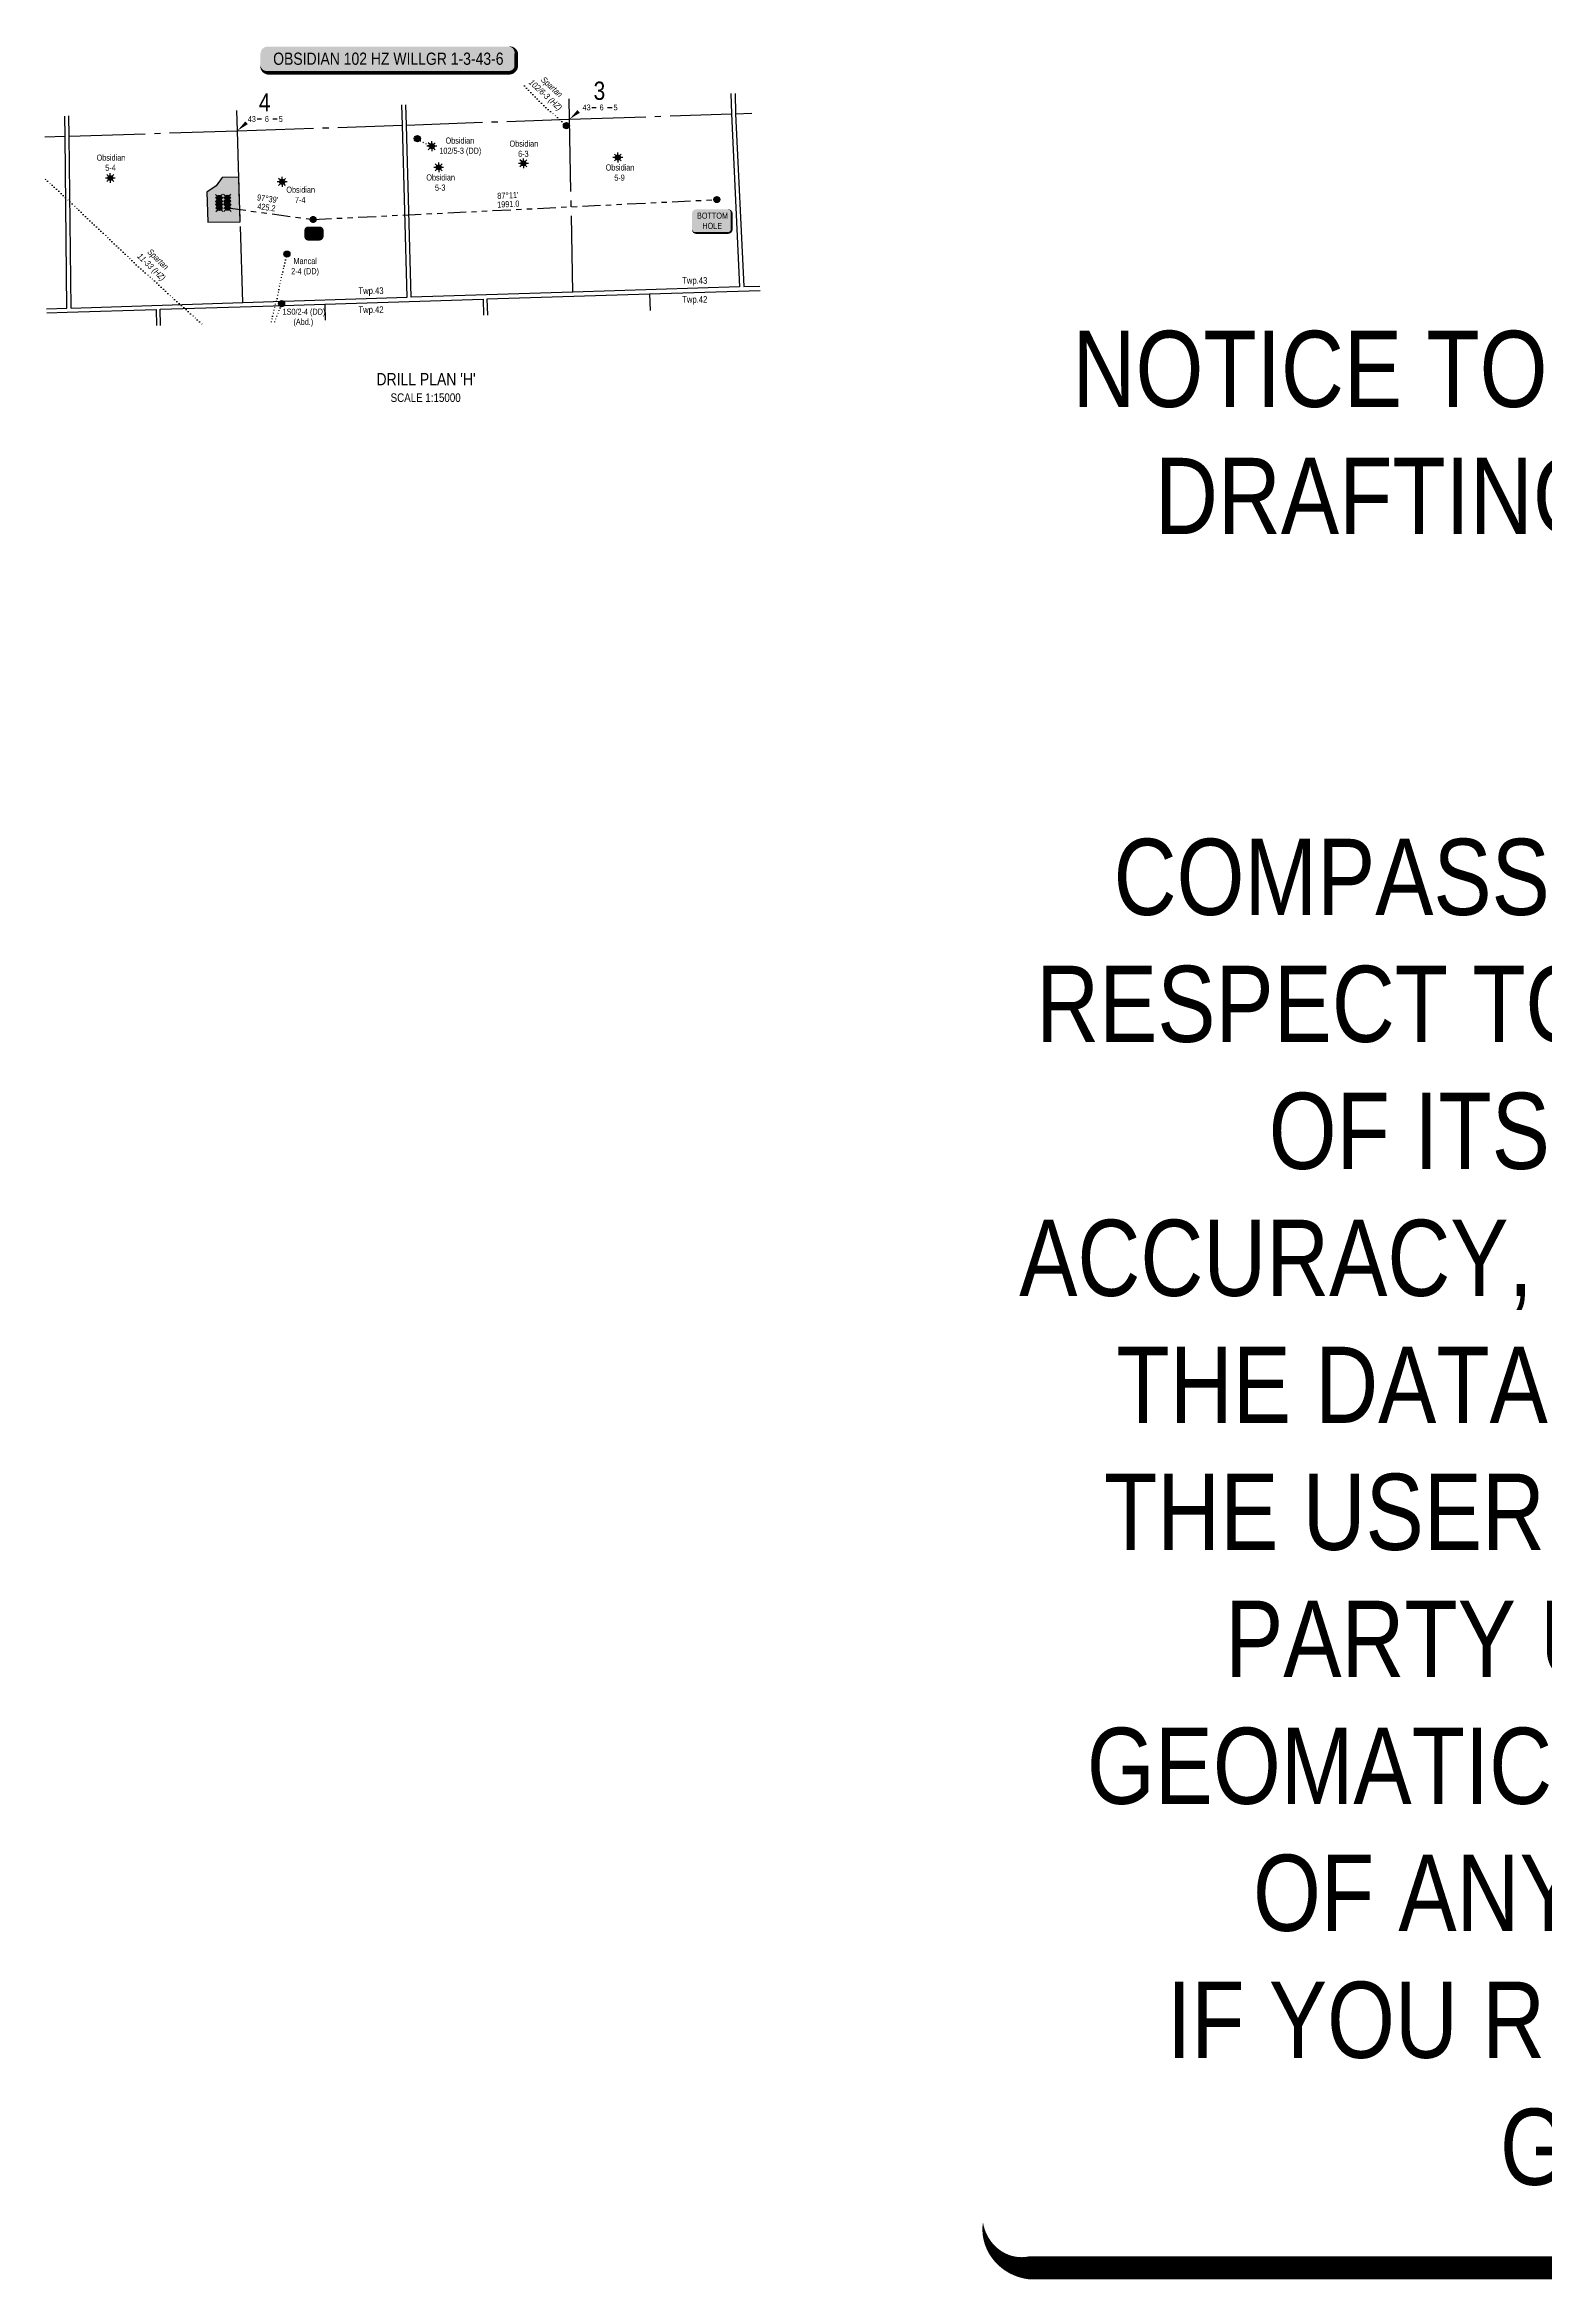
# Model space of a CAD drawing. Extents: x 640289 to 652763, y 5833822 to 5839625.
# Drawn here: x 642193 to 644657, y 5833822 to 5837489 of the extents above; entities that cross this region are included whole.
import ezdxf
from ezdxf.enums import TextEntityAlignment as Align

# ---------------------------------------------------------------- set-up
doc = ezdxf.new("R2010")
doc.units = 0
doc.header["$LTSCALE"] = 5
for name, pattern in [('foc-DOT', [1, 0.2, -0.8]), ('foc-DRILLPATH', [14.75, 6, -1.75, 1.75, -1.75, 1.75, -1.75]), ('foc-QUARTERLINE', [33, 25, -3, 2, -3])]:
    doc.linetypes.add(name, pattern=pattern)
for name, color, linetype in [('10', 1, 'Continuous'), ('9', 3, 'Continuous'), ('AS-DRILL-T', 8, 'Continuous'), ('CG-NOTES', 7, 'Continuous'), ('DETAIL-HZ-Existing', 8, 'foc-DOT'), ('DETAIL-T', 7, 'Continuous'), ('DRILL-T', 8, 'Continuous'), ('F-WS-S', 8, 'Continuous'), ('L-BD', 7, 'Continuous'), ('L-MON', 1, 'Continuous'), ('L-QSEC', 8, 'foc-QUARTERLINE'), ('L-SEC', 7, 'Continuous'), ('L-SECLBL', 7, 'Continuous'), ('P-PDRILLPATH', 12, 'foc-DRILLPATH'), ('P-PROPOSED', 10, 'Continuous'), ('P-PROPOSED-H', 21, 'Continuous')]:
    doc.layers.add(name, color=color, linetype=linetype)
doc.layers.add('DISCLAIMER', color=7, linetype='Continuous', plot=False)
doc.styles.add('100L', font='ARIALN.TTF', dxfattribs={"height": 11})
doc.styles.add('80', font='ARIALN.TTF', dxfattribs={"height": 10})
doc.styles.add('80CG', font='ARIALN.TTF', dxfattribs={"height": 10})
doc.styles.add('80L', font='ARIALN.TTF', dxfattribs={"height": 10})
doc.styles.add('SIMPLEX', font='ARIALN.TTF')
doc.styles.get("Standard").update_dxf_attribs({"font": 'ARIALN.TTF'})

# ---------------------------------------------------------------- blocks, each defined once
blk = doc.blocks.new('*U58')
h = blk.add_hatch(color=255)
edge = h.paths.add_edge_path()
edge.add_line((-99, -11.5), (99, -11.5))
edge.add_arc((99, -5.5), 6, 270, 360)
edge.add_line((105, -5.5), (105, 4))
edge.add_arc((99, 4), 6, 0, 90)
edge.add_line((99, 10), (-99, 10))
edge.add_arc((-99, 4), 6, 90, 180)
edge.add_line((-105, 4), (-105, -5.5))
edge.add_arc((-99, -5.5), 6, 180, 270)
at = {"color": 14, "flags": 128}
blk.add_lwpolyline([(-99, -11.5, 3, 3, 0), (99, -11.5, 3, 3, 0.414214), (105, -5.5, 3, 3, 0), (105, 4, 3, 0, 0.414214), (99, 10, 0, 0, 0), (-99, 10, 0, 0, 0.414214), (-105, 4, 0, 0, 0), (-105, -5.5, 0, 3, 0.414214)], format="xyseb", close=True, dxfattribs=at)
at = {"color": 14, "style": '80'}
blk.add_attdef('DRILL_001', (-16.4, -5), '', height=10, dxfattribs=at)
blk = doc.blocks.new('L-SECLBL')
at = {"layer": '9', "color": 7}
for p, q in [((-5.1, -27.8), (-12.3, -27.8)), ((20.7, -27.8), (13.5, -27.8))]:
    blk.add_line(p, q, dxfattribs=at)
at = {"layer": '10', "color": 2, "style": 'SIMPLEX'}
blk.add_attdef('SEC', text='', height=30, dxfattribs=at).set_placement((0, 0), align=Align.MIDDLE)
at = {"layer": '10', "color": 5, "style": '80L'}
blk.add_attdef('TWP', text='', height=9.5, dxfattribs=at).set_placement((-14.4, -27.4), align=Align.MIDDLE_RIGHT)
blk.add_attdef('RGE', text='', height=9.5, dxfattribs=at).set_placement((3.6, -27.4), align=Align.MIDDLE_CENTER)
blk.add_attdef('MER', text='', height=9.5, dxfattribs=at).set_placement((23.2, -27.4), align=Align.MIDDLE_LEFT)
blk = doc.blocks.new('WC')
at = {"layer": 'L-MON'}
h = blk.add_hatch(color=255, dxfattribs=at)
h.dxf.hatch_style = 1
edge = h.paths.add_edge_path()
edge.add_arc((0, 0), 0.9, 0, 360)
at = {"layer": 'L-MON', "color": 240, "flags": 128}
for points in [[(-0.62, 0.5), (-1.23, 1.12)], [(0.52, 0.61), (1.13, 1.21)], [(-1.18, -1.18), (-0.56, -0.57)], [(1.16, -1.18), (0.56, -0.57)]]:
    blk.add_lwpolyline(points, dxfattribs=at)
at = {"layer": 'L-MON', "color": 240}
for radius in [0.8, 0.373]:
    blk.add_circle((0, 0), radius, dxfattribs=at)
blk = doc.blocks.new('plbh')
at = {"layer": 'L-MON'}
h = blk.add_hatch(color=255, dxfattribs=at)
h.dxf.hatch_style = 1
edge = h.paths.add_edge_path()
edge.add_arc((0, 0), 1.16, 0, 360)
h = blk.add_hatch(color=256, dxfattribs=at)
h.dxf.hatch_style = 1
h.paths.add_polyline_path([(-0.96, 0, 1), (0.96, 0, 1)])
h.paths.add_polyline_path([(0.91, 0, -1), (-0.91, 0, -1)], flags=16)
h.paths.add_polyline_path([(0.45, 0, -1), (-0.45, 0, -1)], flags=0)
h = blk.add_hatch(color=256, dxfattribs=at)
h.dxf.hatch_style = 1
h.paths.add_polyline_path([(-0.45, 0, 1), (0.45, 0, 1)])
h.paths.add_polyline_path([(0.4, 0, -1), (-0.4, 0, -1)], flags=16)
at = {"layer": 'L-MON', "color": 240}
for radius in [0.96, 0.91, 0.45, 0.4]:
    blk.add_circle((0, 0), radius, dxfattribs=at)
blk = doc.blocks.new('BH-Existing')
at = {"layer": 'AS-DRILL-T'}
h = blk.add_hatch(color=256, dxfattribs=at)
h.dxf.hatch_style = 1
edge = h.paths.add_edge_path()
edge.add_arc((0, 0), 0.5, 0, 360)
blk.add_circle((0, 0), 0.5, dxfattribs=at)
blk = doc.blocks.new('GAS')
h = blk.add_hatch(color=255)
h.dxf.hatch_style = 1
edge = h.paths.add_edge_path()
edge.add_arc((0, 0), 0.9, 0, 360)
for p, q in [((-0.81, 0), (-1.62, 0)), ((-0.57, 0.57), (-1.14, 1.14)), ((0, 0.81), (0, 1.62)), ((0.57, 0.57), (1.14, 1.14)), ((1.62, 0), (0.81, 0)), ((-0.57, -0.57), (-1.14, -1.14)), ((0, -0.81), (0, -1.62)), ((1.14, -1.14), (0.57, -0.57))]:
    blk.add_line(p, q)
blk.add_circle((0, 0), 0.8)
blk = doc.blocks.new('*U60')
h = blk.add_hatch(color=255)
edge = h.paths.add_edge_path()
edge.add_line((-9, -11.5), (9, -11.5))
edge.add_arc((9, -5.5), 6, 270, 360)
edge.add_line((15, -5.5), (15, 4))
edge.add_arc((9, 4), 6, 0, 90)
edge.add_line((9, 10), (-9, 10))
edge.add_arc((-9, 4), 6, 90, 180)
edge.add_line((-15, 4), (-15, -5.5))
edge.add_arc((-9, -5.5), 6, 180, 270)
at = {"color": 14, "flags": 128}
blk.add_lwpolyline([(-9, -11.5, 3, 3, 0), (9, -11.5, 3, 3, 0.414214), (15, -5.5, 3, 3, 0), (15, 4, 3, 0, 0.414214), (9, 10, 0, 0, 0), (-9, 10, 0, 0, 0.414214), (-15, 4, 0, 0, 0), (-15, -5.5, 0, 3, 0.414214)], format="xyseb", close=True, dxfattribs=at)
at = {"color": 14, "style": '80'}
blk.add_attdef('ENTER_TEXT_001', (-26.8, -4.9), '', height=10, dxfattribs=at)
blk = doc.blocks.new('*U59')
h = blk.add_hatch(color=255)
edge = h.paths.add_edge_path()
edge.add_line((-26.5, -20), (26.5, -20))
edge.add_arc((26.5, -14), 6, 270, 360)
edge.add_line((32.5, -14), (32.5, 12.5))
edge.add_arc((26.5, 12.5), 6, 0, 90)
edge.add_line((26.5, 18.5), (-26.5, 18.5))
edge.add_arc((-26.5, 12.5), 6, 90, 180)
edge.add_line((-32.5, 12.5), (-32.5, -14))
edge.add_arc((-26.5, -14), 6, 180, 270)
at = {"color": 14, "flags": 128}
blk.add_lwpolyline([(-26.5, -20, 3, 3, 0), (26.5, -20, 3, 3, 0.414214), (32.5, -14, 3, 3, 0), (32.5, 12.5, 3, 0, 0.414214), (26.5, 18.5, 0, 0, 0), (-26.5, 18.5, 0, 0, 0.414214), (-32.5, 12.5, 0, 0, 0), (-32.5, -14, 0, 3, 0.414214)], format="xyseb", close=True, dxfattribs=at)
at = {"color": 14, "style": '80'}
blk.add_attdef('ENTER_TEXT_001', (-26.8, -4.9), '', height=10, dxfattribs=at)
blk = doc.blocks.new('Disclaimer_Legal')
at = {"layer": 'DISCLAIMER', "color": 254, "flags": 128}
blk.add_lwpolyline([(-3612.9, -1104.6, 37.5, 37.5, 0), (4096.1, -1104.6, 37.5, 37.5, 0.414214), (4171.1, -1029.6, 37.5, 37.5, 0), (4171.1, 2078.7, 37.5, 0, 0.414214), (4096.1, 2153.7, 0, 0, 0), (-3612.9, 2153.7, 0, 0, 0.414214), (-3687.9, 2078.7, 0, 0, 0), (-3687.9, -1029.6, 0, 37.5, 0.414214)], format="xyseb", close=True, dxfattribs=at)
at = {"layer": 'DISCLAIMER', "color": 254, "insert": (241.6, 533.9), "char_height": 125, "width": 7717.568, "attachment_point": 5, "style": '80'}
blk.add_mtext('NOTICE TO THE CORPORATION, PERSON &/OR PERSONS REGARDING THIS COMPUTER AIDED DESIGN AND DRAFTING (CADD) FILES. ACCEPTANCE OF THE CADD DATA IS BASED ON THE FOLLOWING DISCLAIMER WHICH COVERS ALL CADD DATA RECIEVED FROM COMPASS GEOMATICS LTD.\\P{\\fArial Narrow|b1|i0|c0|p34;DISCLAIMER}\\PCOMPASS GEOMATICS LTD. MAKES NO REPRESENTATION OR WARRANTIES, EXPRESS OR IMPLIED, WITH RESPECT TO THE REUSE OF THE DATA PROVIDED HEREWITH, REGARDLESS OF ITS FORMAT OR THE MEANS OF ITS TRANSMISSION. THERE IS NO GUARANTEE OR REPRESENTATION TO THE USER AS TO THE ACCURACY, CURRENCY, SUITABILITY OR RELIABILITY OF THIS DATA FOR ANY PURPOSE. THE USER ACCEPTS THE DATA "AS IS", AND ASSUMES ALL RISKS ASSOCIATED WITH ITS USE. BY ACCEPTANCE OF THIS DATA, THE USER AGREES NOT TO TRANSMIT THIS DATA OR PROVIDE ACCESS OR ANY PART OF IT TO ANOTHER PARTY UNLESS THE USER SHALL INCLUDE WITH THE DATA A COPY OF THIS DISCLAIMER. COMPASS GEOMATICS LTD. ASSUMES NO RESPONSIBILITY FOR ACTUAL OR CONSEQUENTIAL DAMAGE AS A RESULT OF ANY USER\'S RELIANCE ON THIS DATA. THIS CADD FILE IS FOR ILLUSTRATION PURPOSES ONLY.\\PIF YOU REQUIRE MORE ACCURATE INFORMATION, PLEASE CONTACT DARCI ANGLEHART AT COMPASS GEOMATICS LTD. VIA EMAIL: darci.anglehart@compassgeomatics.ca OR CELL: 506-961-7292', dxfattribs=at)

msp = doc.modelspace()

# ---------------------------------------------------------------- hatches: boundary and pattern name
at = {"layer": 'P-PROPOSED-H'}
h = msp.add_hatch(color=256, dxfattribs=at)
h.dxf.hatch_style = 1
h.paths.add_polyline_path([(642461.081, 5837197.164), (642514.405, 5837197.817), (642512.102, 5837271.107), (642484.513, 5837270.769), (642475.154, 5837257.279), (642461.462, 5837247.632), (642459.512, 5837247.106)])

# ---------------------------------------------------------------- linework, layer by layer
at = {"layer": 'DETAIL-HZ-Existing', "flags": 128}
for points in [[(642980.885, 5837420.966), (643004.6, 5837396.701), (643007.893, 5837393.59), (643011.199, 5837390.483), (643014.485, 5837387.382), (643017.791, 5837384.281), (643021.12, 5837381.218), (643024.457, 5837378.182), (643027.857, 5837375.187), (643031.311, 5837372.271), (643034.755, 5837369.332), (643038.129, 5837366.31), (643041.493, 5837363.271), (643045.189, 5837359.966), (643049.907, 5837355.741)], [(642828.836, 5837322.012), (642828.05, 5837321.978), (642827.981, 5837321.926), (642827.928, 5837321.828), (642827.838, 5837321.811), (642827.726, 5837321.881), (642827.6, 5837321.954), (642827.458, 5837322.033), (642827.289, 5837322.102), (642827.097, 5837322.162), (642826.898, 5837322.236), (642826.692, 5837322.32), (642826.473, 5837322.407), (642826.233, 5837322.489), (642825.987, 5837322.572), (642825.738, 5837322.658), (642825.482, 5837322.747), (642825.225, 5837322.842), (642824.969, 5837322.934), (642824.726, 5837323.027), (642824.5, 5837323.113), (642824.281, 5837323.193), (642824.065, 5837323.267), (642823.863, 5837323.337), (642823.664, 5837323.411), (642823.468, 5837323.492), (642823.272, 5837323.576), (642823.076, 5837323.67), (642822.876, 5837323.771), (642822.679, 5837323.875), (642822.483, 5837323.975), (642822.286, 5837324.076), (642822.09, 5837324.177), (642821.897, 5837324.271), (642821.71, 5837324.375), (642821.537, 5837324.48), (642821.37, 5837324.592), (642821.2, 5837324.7), (642821.017, 5837324.808), (642820.82, 5837324.925), (642820.602, 5837325.055), (642820.371, 5837325.205), (642820.119, 5837325.374), (642819.85, 5837325.559), (642819.564, 5837325.754), (642819.264, 5837325.951), (642818.951, 5837326.148), (642818.632, 5837326.339), (642818.313, 5837326.519), (642817.984, 5837326.692), (642817.649, 5837326.856), (642817.304, 5837327.012), (642816.949, 5837327.161), (642816.582, 5837327.303), (642816.208, 5837327.428), (642815.844, 5837327.544), (642815.484, 5837327.653), (642815.123, 5837327.779), (642814.759, 5837327.921), (642814.394, 5837328.08), (642814.021, 5837328.255), (642813.652, 5837328.447), (642813.276, 5837328.649), (642812.885, 5837328.864), (642812.488, 5837329.092), (642812.091, 5837329.337), (642811.686, 5837329.595), (642811.278, 5837329.859), (642810.856, 5837330.119), (642810.432, 5837330.373), (642810.024, 5837330.618), (642809.63, 5837330.859), (642809.236, 5837331.087), (642808.835, 5837331.318), (642808.434, 5837331.569), (642808.065, 5837331.845), (642807.723, 5837332.145), (642807.383, 5837332.451), (642807.04, 5837332.754), (642806.698, 5837333.06), (642806.365, 5837333.36), (642806.049, 5837333.657), (642805.736, 5837333.955), (642805.671, 5837334.013), (642805.201, 5837334.459)], [(642194.232, 5837267.785), (642194.555, 5837267.497), (642195.937, 5837266.235), (642197.336, 5837264.954), (642198.783, 5837263.633), (642200.226, 5837262.346), (642201.753, 5837261.035), (642203.395, 5837259.661), (642205.01, 5837258.302), (642206.715, 5837256.843), (642208.509, 5837255.29), (642210.225, 5837253.801), (642212.04, 5837252.238), (642213.991, 5837250.553), (642215.78, 5837248.973), (642217.696, 5837247.246), (642219.751, 5837245.344), (642221.764, 5837243.414), (642223.688, 5837241.521), (642225.572, 5837239.647), (642227.576, 5837237.67), (642229.576, 5837235.726), (642231.622, 5837233.78), (642233.708, 5837231.836), (642235.828, 5837229.902), (642238.011, 5837227.937), (642240.147, 5837226.014), (642241.735, 5837224.561), (642242.321, 5837224.019), (642244.518, 5837221.954), (642246.63, 5837219.93), (642248.77, 5837217.857), (642250.976, 5837215.703), (642253.035, 5837213.677), (642255.172, 5837211.581), (642257.43, 5837209.371), (642259.457, 5837207.395), (642261.611, 5837205.315), (642263.789, 5837203.223), (642267.259, 5837199.933), (642270.574, 5837196.842), (642272.598, 5837194.962), (642273.872, 5837193.767), (642277.16, 5837190.661), (642280.462, 5837187.569), (642283.786, 5837184.492), (642287.12, 5837181.437), (642290.47, 5837178.4), (642293.752, 5837175.275), (642296.963, 5837172.087), (642300.232, 5837168.961), (642303.543, 5837165.869), (642306.806, 5837162.729), (642310.089, 5837159.614), (642313.465, 5837156.591), (642316.756, 5837153.509), (642319.983, 5837150.325), (642323.23, 5837147.154), (642326.474, 5837144.001), (642329.74, 5837140.851), (642333.006, 5837137.725), (642336.275, 5837134.599), (642339.551, 5837131.483), (642342.865, 5837128.392), (642346.205, 5837125.344), (642349.582, 5837122.318), (642352.951, 5837119.302), (642356.32, 5837116.282), (642359.715, 5837113.293), (642363.13, 5837110.325), (642366.561, 5837107.353), (642369.962, 5837104.368), (642373.322, 5837101.331), (642376.676, 5837098.278), (642380.003, 5837095.207), (642383.305, 5837092.105), (642386.591, 5837088.986), (642389.863, 5837085.86), (642393.159, 5837082.741), (642396.496, 5837079.677), (642399.855, 5837076.654), (642403.238, 5837073.645), (642406.629, 5837070.652), (642410.004, 5837067.666), (642413.416, 5837064.694), (642416.843, 5837061.743), (642420.235, 5837058.744), (642423.588, 5837055.694), (642426.939, 5837052.64), (642430.285, 5837049.596), (642433.623, 5837046.529), (642436.944, 5837043.458), (642440.287, 5837040.397), (642443.644, 5837037.357), (642447.014, 5837034.327), (642450.377, 5837031.301), (642451.886, 5837029.938)], [(642565.548, 5837033.196), (642565.608, 5837033.5), (642566.134, 5837036.147), (642566.713, 5837038.819), (642567.299, 5837041.468), (642567.845, 5837044.029), (642568.475, 5837046.677), (642568.8, 5837047.954), (642569.134, 5837049.231), (642569.473, 5837050.482), (642569.805, 5837051.729), (642570.118, 5837052.956), (642570.394, 5837054.205), (642570.62, 5837055.412), (642570.847, 5837056.637), (642571.083, 5837057.858), (642571.339, 5837059.076), (642571.608, 5837060.231), (642571.941, 5837061.445), (642572.305, 5837062.65), (642572.706, 5837063.926), (642573.091, 5837065.192), (642573.46, 5837066.544), (642573.808, 5837067.935), (642574.166, 5837069.337), (642574.538, 5837070.699), (642574.9, 5837072.05), (642575.22, 5837073.374), (642575.535, 5837074.757), (642575.834, 5837076.117), (642576.125, 5837077.487), (642576.412, 5837078.819), (642576.666, 5837080.101), (642576.891, 5837081.382), (642577.104, 5837082.705), (642577.305, 5837083.999), (642577.49, 5837085.365), (642577.647, 5837086.767), (642577.81, 5837088.096), (642578.042, 5837089.467), (642578.334, 5837090.827), (642578.66, 5837092.164), (642578.987, 5837093.481), (642579.317, 5837094.812), (642579.624, 5837096.112), (642579.933, 5837097.482), (642580.247, 5837098.872), (642580.559, 5837100.235), (642580.86, 5837101.532), (642581.167, 5837102.842), (642581.48, 5837104.172), (642581.803, 5837105.492), (642582.116, 5837106.746), (642582.418, 5837107.975), (642582.699, 5837109.154), (642582.969, 5837110.383), (642583.236, 5837111.695), (642583.52, 5837112.978), (642583.866, 5837114.332), (642584.247, 5837115.718), (642584.639, 5837117.1), (642584.988, 5837118.428), (642585.302, 5837119.745), (642585.594, 5837121.005), (642585.717, 5837121.549), (642586.17, 5837123.547), (642590.999, 5837144.943)], [(642571.191, 5837033.321), (642571.322, 5837033.804), (642571.747, 5837035.281), (642572.222, 5837036.789), (642572.752, 5837038.326), (642573.325, 5837039.887), (642573.921, 5837041.45), (642574.52, 5837043.002), (642575.124, 5837044.551), (642575.737, 5837046.1), (642576.354, 5837047.63), (642576.955, 5837049.139), (642577.553, 5837050.641), (642578.168, 5837052.12), (642578.784, 5837053.573), (642579.388, 5837054.999), (642579.952, 5837056.403), (642580.46, 5837057.806), (642580.917, 5837059.224), (642581.351, 5837060.621), (642582.304, 5837063.611)]]:
    msp.add_lwpolyline(points, dxfattribs=at)
at = {"layer": 'L-QSEC'}
for p, q in [((642509.775, 5837347.528), (642508.719, 5837380.839)), ((643055.03, 5837366.416), (643054.248, 5837399.983)), ((643055.03, 5837366.416), (643320.744, 5837374.934)), ((643327.443, 5837375.19), (643354.109, 5837376.262)), ((642226.825, 5837338.163), (642193.443, 5837337.118)), ((642233.527, 5837338.265), (642509.703, 5837347.463)), ((642509.703, 5837347.463), (642780.529, 5837356.483)), ((642518.563, 5837065.493), (642509.703, 5837347.463)), ((642787.229, 5837356.747), (643055.03, 5837366.416)), ((643060.306, 5837082.804), (643055.03, 5837366.416)), ((642653.275, 5837062.807), (642653.749, 5837036.405)), ((643186.22, 5837079.755), (643187.105, 5837052.616))]:
    msp.add_line(p, q, dxfattribs=at)
at = {"layer": 'L-SEC'}
for p, q in [((642780.529, 5837356.505), (642779.575, 5837389.794)), ((642787.231, 5837356.697), (642786.276, 5837390.036)), ((643319.917, 5837408.315), (643320.744, 5837374.934)), ((643320.744, 5837374.934), (643334.126, 5837091.554)), ((643326.617, 5837408.53), (643327.443, 5837375.19)), ((643327.443, 5837375.19), (643340.827, 5837091.768)), ((642226.823, 5837338.163), (642226.443, 5837371.559)), ((642230.031, 5837056.273), (642226.823, 5837338.163)), ((642233.527, 5837338.265), (642233.146, 5837371.779)), ((642236.734, 5837056.487), (642233.527, 5837338.265)), ((642788.211, 5837074.109), (642780.529, 5837356.505)), ((642794.913, 5837074.323), (642787.229, 5837356.747)), ((643060.306, 5837082.804), (642794.913, 5837074.323)), ((643334.126, 5837091.554), (643060.306, 5837082.804)), ((643186.22, 5837079.755), (643367.843, 5837085.409)), ((643340.827, 5837091.768), (643367.503, 5837092.62)), ((642196.65, 5837055.246), (642230.031, 5837056.273)), ((642196.726, 5837048.534), (642230.237, 5837049.571)), ((642230.237, 5837049.571), (642376.212, 5837054.236)), ((642236.734, 5837056.487), (642518.563, 5837065.493)), ((642376.212, 5837054.236), (642376.83, 5837027.615)), ((642382.913, 5837054.45), (642551.695, 5837059.843)), ((642383.531, 5837027.822), (642382.913, 5837054.45)), ((642518.563, 5837065.493), (642788.211, 5837074.109)), ((642551.695, 5837059.843), (642653.275, 5837062.807)), ((642653.275, 5837062.807), (642913.159, 5837071.324)), ((642913.159, 5837071.324), (642914.002, 5837044.721)), ((642919.86, 5837071.531), (643186.22, 5837079.755)), ((642920.702, 5837044.936), (642919.86, 5837071.531))]:
    msp.add_line(p, q, dxfattribs=at)
at = {"layer": 'L-SECLBL', "flags": 128}
for points in [[(643055.248, 5837366.664, 0, 5.998, 0), (643069.908, 5837379.081, 0, 0, 0)], [(642509.775, 5837347.528, 0, 5.998, 0), (642524.846, 5837360.443, 0, 0, 0)]]:
    msp.add_lwpolyline(points, format="xyseb", dxfattribs=at)
at = {"layer": 'P-PDRILLPATH'}
for p, q in [((642634.101, 5837201.796), (643296.768, 5837234.463)), ((642493.676, 5837220.892), (642634.101, 5837201.796))]:
    msp.add_line(p, q, dxfattribs=at)
at = {"layer": 'P-PROPOSED', "flags": 128}
msp.add_lwpolyline([(642461.081, 5837197.164), (642514.405, 5837197.817), (642512.102, 5837271.107), (642484.513, 5837270.769), (642475.154, 5837257.279), (642461.462, 5837247.632), (642459.512, 5837247.106)], close=True, dxfattribs=at)

# ---------------------------------------------------------------- block references
msp.add_blockref('Disclaimer_Legal', (647421.493, 5834945.231))
at = {"layer": 'AS-DRILL-T', "xscale": 9.997110999999931, "yscale": 9.997110999999931, "zscale": 9.997110999999931}
for p in [(642805.202, 5837334.462), (643049.913, 5837355.729), (642591.004, 5837144.958), (642582.314, 5837063.618)]:
    msp.add_blockref('BH-Existing', p, dxfattribs=at)
at = {"layer": 'CG-NOTES', "color": 3}
ref = msp.add_blockref('*U58', (642757.606, 5837465.618), dxfattribs=dict(at, xscale=1.999999999999974, yscale=1.999999999999974, zscale=1.999999999999974))
ref.add_attrib('DRILL_001', 'OBSIDIAN 102 HZ WILLGR 1-3-43-6', (642568.493, 5837455.611), dxfattribs={"layer": '0', "color": 14, "height": 20, "style": '80'})
at = {"layer": 'CG-NOTES'}
ref = msp.add_blockref('*U60', (642634.786, 5837180.199), dxfattribs=dict(at, xscale=0.9993117454068758, yscale=0.9993117454068758, zscale=0.9993117454068758))
ref.add_attrib('ENTER_TEXT_001', 'ICP', (642624.953, 5837175.199), dxfattribs={"layer": '0', "color": 14, "height": 9.9931, "style": '80'})
ref = msp.add_blockref('*U59', (643288.659, 5837199.717), dxfattribs=dict(at, xscale=0.9993117454068758, yscale=0.9993117454068758, zscale=0.9993117454068758))
ref.add_attrib('ENTER_TEXT_001', 'BOTTOM', (643264.177, 5837203.133), dxfattribs={"layer": '0', "color": 14, "height": 9.9931, "style": '80'})
ref.add_attrib('ENTER_TEXT_002', 'HOLE', (643272.94, 5837186.3), dxfattribs={"layer": '0', "color": 14, "height": 9.9931, "style": '80'})
at = {"layer": 'F-WS-S', "xscale": 4.998555499999966, "yscale": 4.998555499999966, "zscale": 4.998555499999966}
for p in [(642828.836, 5837322.012), (642979.256, 5837293.856), (643134.27, 5837303.518), (642301.147, 5837269.815), (642583.177, 5837263.532), (642840.227, 5837287.333)]:
    msp.add_blockref('GAS', p, dxfattribs=at)
at = {"layer": 'L-MON'}
for name, p, xscale, yscale, zscale in [('WC', (642479.821, 5837237.385), 4.998555499999995, 4.998555499999995, 4.998555499999995), ('WC', (642479.978, 5837232.388), 4.998555499999995, 4.998555499999995, 4.998555499999995), ('WC', (642480.188, 5837225.725), 4.998555499999995, 4.998555499999995, 4.998555499999995), ('WC', (642493.152, 5837237.548), 4.998555499999995, 4.998555499999995, 4.998555499999995), ('WC', (642493.309, 5837232.551), 4.998555499999995, 4.998555499999995, 4.998555499999995), ('WC', (642493.519, 5837225.889), 4.998555499999995, 4.998555499999995, 4.998555499999995), ('plbh', (643296.768, 5837234.463), 4.998555499999966, 4.998555499999966, 4.998555499999966), ('WC', (642480.345, 5837220.728), 4.998555499999995, 4.998555499999995, 4.998555499999995), ('WC', (642493.676, 5837220.892), 4.998555499999995, 4.998555499999995, 4.998555499999995), ('plbh', (642634.101, 5837201.796), 4.998555499999966, 4.998555499999966, 4.998555499999966)]:
    msp.add_blockref(name, p, dxfattribs=dict(at, xscale=xscale, yscale=yscale, zscale=zscale))
at = {"layer": 'L-SECLBL', "xscale": 0.9997111, "yscale": 0.9997111, "zscale": 0.9997111}
for p, values in [((643104.022, 5837413.053), {'SEC': '3', 'TWP': '43', 'RGE': '6', 'MER': '5'}), ((642554.496, 5837394.023), {'SEC': '4', 'TWP': '43', 'RGE': '6', 'MER': '5'})]:
    msp.add_blockref('L-SECLBL', p, dxfattribs=at).add_auto_attribs(values)

# ---------------------------------------------------------------- texts
at = {"style": '100L'}
for s, p in [('Twp.43', (642729.094, 5837079.548)), ('Twp.43', (643260.546, 5837096.333)), ('Twp.42', (642729.094, 5837048.33)), ('Twp.42', (643260.546, 5837065.115))]:
    msp.add_text(s, height=10.9968, rotation=359.999962, dxfattribs=at).set_placement(p, align=Align.CENTER)
at = {"layer": 'DETAIL-T', "color": 3, "insert": (642705.144, 5836949.778), "char_height": 20, "width": 225.8342, "attachment_point": 1, "style": '80CG'}
msp.add_mtext("\\pi32.931;DRILL PLAN 'H'\\P\\pi56.167;{\\H0.7x;SCALE 1:15000}", dxfattribs=at)
at = {"layer": 'DRILL-T', "char_height": 9.99711, "attachment_point": 1, "style": '80L'}
for s, width, insert, rotation in [('\\pi12.658;{\\fArial Narrow|b0|i1|c0|p34;Spartan\\P\\pi0.89123;102/6-3 (HZ)}', 64.33602, (643004.751, 5837445.736), 317.375404), ('\\pi7.8967;{\\fArial Narrow|b0|i1|c0|p34;Spartan\\P\\pi0.90691;11-33 (HZ)}', 54.81351, (642362.509, 5837160.188), 315.802966)]:
    msp.add_mtext_dynamic_manual_height_columns(s, width=width, gutter_width=50, heights=[0], dxfattribs=dict(at, insert=insert, rotation=rotation))
for s, width, insert in [('\\pi-1.0931;Obsidian\\P\\pi13.054;5-4', 41.63479, (642279.813, 5837308.31)), ('\\pi10.892;Obsidian\\P\\pi0.6732;102/5-3 (DD)', 65.60477, (642840.576, 5837336.276)), ('\\pi-1.0931;Obsidian\\P\\pi13.02;6-3', 41.63479, (642957.577, 5837331.271)), ('\\pi-1.0931;Obsidian\\P\\pi13.043;5-3', 41.63479, (642821.044, 5837275.783)), ('\\pi-1.0931;Obsidian\\P\\pi13.03;5-9', 41.63479, (643115.424, 5837292.136)), ('\\pi-1.0931;Obsidian\\P\\pi13.088;7-4', 41.63479, (642591.262, 5837255.633)), ('\\pi4.0353;Mancal\\P\\pi0.21649;2-4 (DD)', 43.306, (642597.833, 5837138.595)), ('\\pi0.67338;1S0/2-4 (DD)\\P\\pi18.537;(Abd.)', 66.87353, (642583.282, 5837055.511))]:
    msp.add_mtext_dynamic_manual_height_columns(s, width=width, gutter_width=50, heights=[0], dxfattribs=dict(at, insert=insert))
at = {"layer": 'L-BD'}
for s, rotation, p in [('425.2', 352.256203, (642557.446, 5837221.805)), ("97%%D39'", 352.256203, (642559.366, 5837235.92)), ("87%%d11'", 2.822155, (642953.701, 5837241.323)), ('1991.0', 2.822155, (642954.403, 5837227.094))]:
    msp.add_text(s, height=9.9971, rotation=rotation, dxfattribs=at).set_placement(p, align=Align.MIDDLE_CENTER)

doc.saveas('drawing.dxf')
